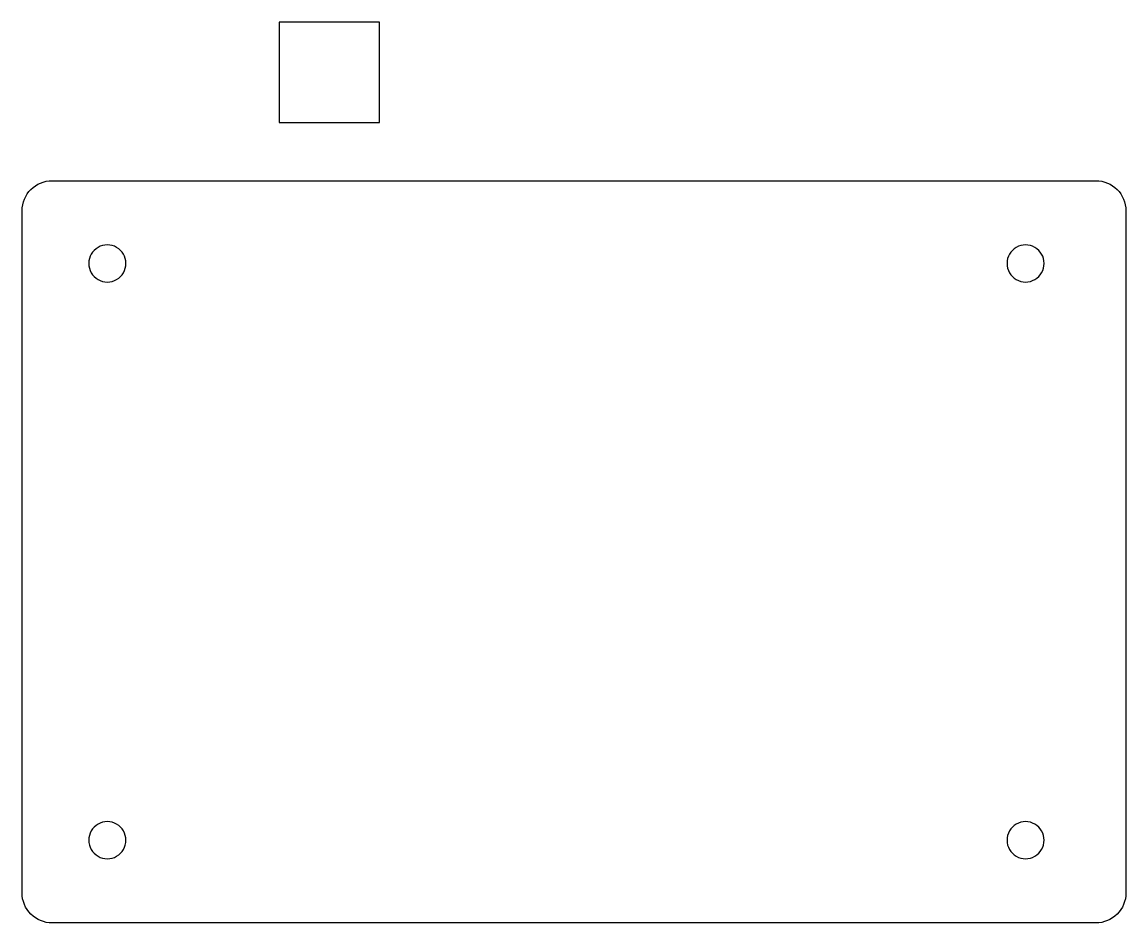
# Model space of a CAD drawing. Extents: x 20 to 130, y 4 to 94.
import ezdxf

# ---------------------------------------------------------------- set-up
doc = ezdxf.new("R2010")
doc.units = 0
doc.layers.get('0').update_dxf_attribs({"linetype": 'CONTINUOUS'})

msp = doc.modelspace()

# ---------------------------------------------------------------- linework, layer by layer
at = {"color": 7}
for points in [[(55.745581, 93.59078), (45.74558, 93.59078), (45.74558, 83.590782), (55.745581, 83.590782)], [(30.485593, 69.525431)], [(121.985593, 69.525431)], [(30.485593, 12.025422)], [(121.985593, 12.025422)], [(127.135594, 3.775423)]]:
    msp.add_lwpolyline(points, close=True, dxfattribs=at)
msp.add_lwpolyline([(127.135594, 3.775423), (23.135593, 3.775423)], dxfattribs=at)
for points in [[(20.135593, 74.775431), (20.135593, 76.432285), (21.478739, 77.775431), (23.135593, 77.775431)], [(23.135593, 77.775431), (23.135593, 77.775431), (127.135594, 77.775431), (127.135594, 77.775431)], [(127.135594, 77.775431), (128.792447, 77.77543), (130.135593, 76.432285), (130.135593, 74.775431)], [(20.135593, 6.775427), (20.135593, 6.775427), (20.135593, 74.775431), (20.135593, 74.775431)], [(130.135593, 74.775431), (130.135593, 74.775431), (130.135593, 6.775427), (130.135593, 6.775427)], [(27.710308, 71.128403), (27.137771, 70.797712), (26.78524, 70.186608), (26.785594, 69.525431)], [(29.560879, 71.128403), (28.988342, 71.459093), (28.282845, 71.459093), (27.710308, 71.128403)], [(30.485593, 69.525431), (30.485947, 70.186608), (30.133416, 70.797712), (29.560879, 71.128403)], [(119.210308, 71.128403), (118.63777, 70.797712), (118.28524, 70.186608), (118.285593, 69.525431)], [(121.060879, 71.128403), (120.488342, 71.459093), (119.782845, 71.459093), (119.210308, 71.128403)], [(121.985593, 69.525431), (121.985946, 70.186608), (121.633416, 70.797712), (121.060879, 71.128403)], [(26.785594, 69.525431), (26.78524, 68.864254), (27.137771, 68.25315), (27.710308, 67.92246)], [(29.560879, 67.92246), (30.133416, 68.25315), (30.485947, 68.864254), (30.485593, 69.525431)], [(118.285593, 69.525431), (118.28524, 68.864254), (118.63777, 68.25315), (119.210308, 67.92246)], [(121.060879, 67.92246), (121.633416, 68.25315), (121.985946, 68.864254), (121.985593, 69.525431)], [(27.710308, 67.92246), (28.282845, 67.591769), (28.988342, 67.591769), (29.560879, 67.92246)], [(119.210308, 67.92246), (119.782845, 67.591769), (120.488342, 67.591769), (121.060879, 67.92246)], [(27.710308, 13.628393), (27.137771, 13.297703), (26.78524, 12.686599), (26.785594, 12.025422)], [(29.560879, 13.628393), (28.988342, 13.959084), (28.282845, 13.959084), (27.710308, 13.628393)], [(30.485593, 12.025422), (30.485947, 12.686599), (30.133416, 13.297703), (29.560879, 13.628393)], [(119.210308, 13.628393), (118.63777, 13.297703), (118.28524, 12.686599), (118.285593, 12.025422)], [(121.060879, 13.628393), (120.488342, 13.959084), (119.782845, 13.959084), (119.210308, 13.628393)], [(121.985593, 12.025422), (121.985946, 12.686599), (121.633416, 13.297703), (121.060879, 13.628393)], [(26.785594, 12.025422), (26.78524, 11.364245), (27.137771, 10.753141), (27.710308, 10.422451)], [(29.560879, 10.422451), (30.133416, 10.753141), (30.485947, 11.364245), (30.485593, 12.025422)], [(118.285593, 12.025422), (118.28524, 11.364245), (118.63777, 10.753141), (119.210308, 10.422451)], [(121.060879, 10.422451), (121.633416, 10.753141), (121.985946, 11.364245), (121.985593, 12.025422)], [(27.710308, 10.422451), (28.282845, 10.09176), (28.988342, 10.09176), (29.560879, 10.422451)], [(119.210308, 10.422451), (119.782845, 10.09176), (120.488342, 10.09176), (121.060879, 10.422451)], [(21.014271, 4.654104), (20.451661, 5.216714), (20.135591, 5.979777), (20.135593, 6.775427)], [(130.135593, 6.775427), (130.135594, 5.979777), (129.819524, 5.216714), (129.256915, 4.654104)], [(23.135593, 3.775423), (22.339942, 3.775423), (21.57688, 4.091494), (21.014271, 4.654104)], [(129.256915, 4.654104), (128.694306, 4.091494), (127.931244, 3.775423), (127.135594, 3.775423)]]:
    msp.add_open_spline(points, degree=3, dxfattribs=at)

doc.saveas('drawing.dxf')
